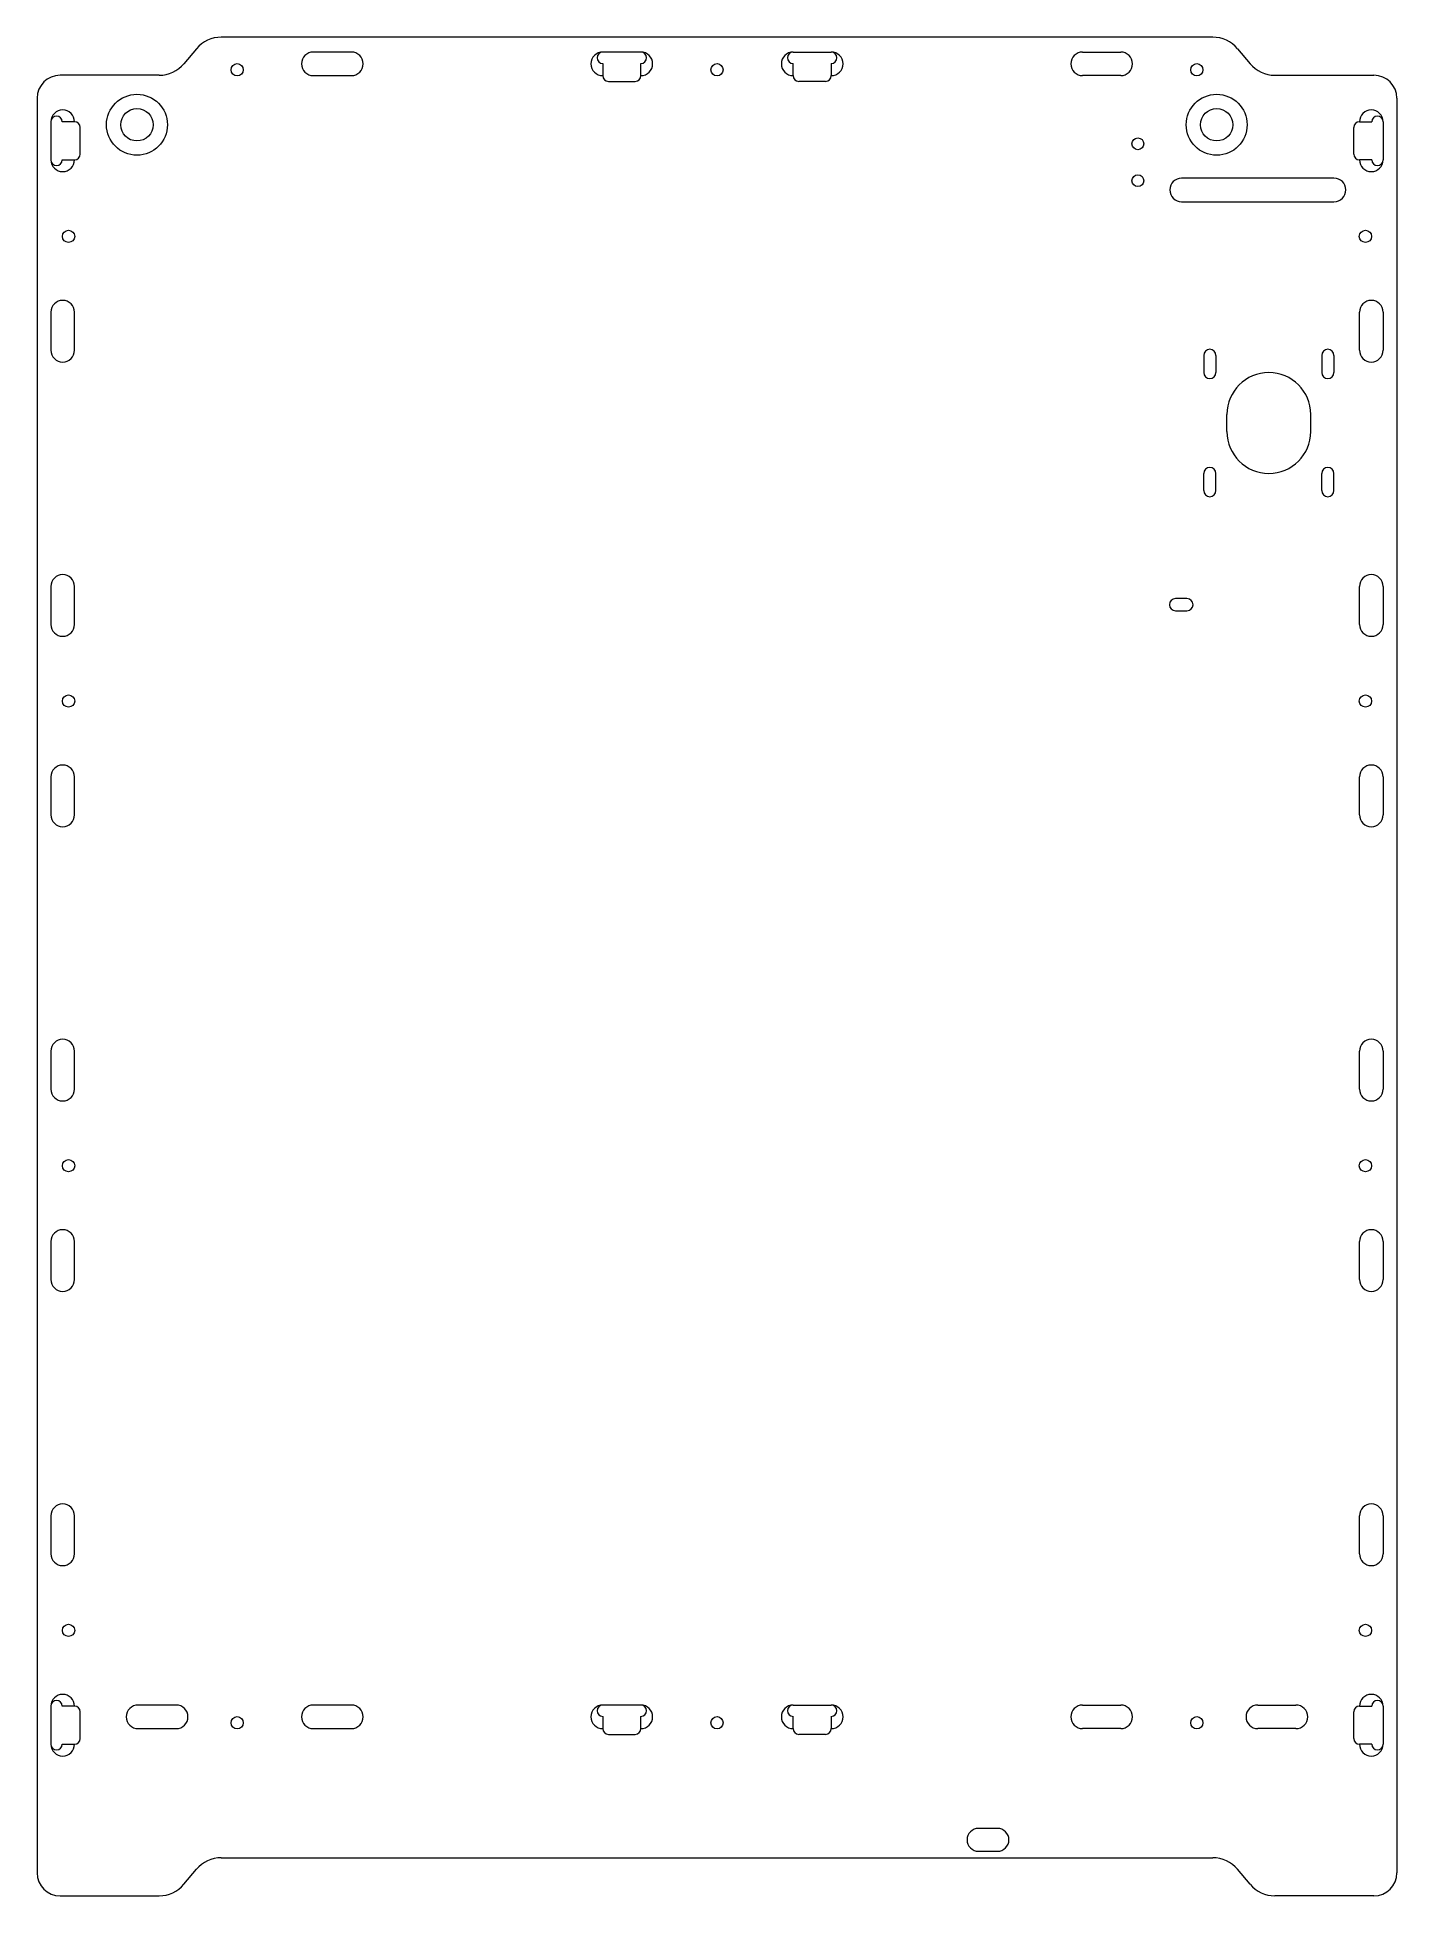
# Model space of a CAD drawing. Header units: millimetres. Extents: x -178 to 178, y -194 to 294.
import ezdxf

# ---------------------------------------------------------------- set-up
doc = ezdxf.new("R2010")
doc.units = ezdxf.units.MM

msp = doc.modelspace()

# ---------------------------------------------------------------- linework, layer by layer
at = {"color": 7, "linetype": 'Continuous', "lineweight": 15}
for p, q in [((130.15, 294), (-130.15, 294)), ((-136.66, 290.96), (-139.95, 287.04)), ((-96, 290.1), (-106, 290.1)), ((-20, 290.1), (-30, 290.1)), ((20, 290.1), (30, 290.1)), ((96, 290.1), (106, 290.1)), ((136.66, 290.96), (139.95, 287.04)), ((-146.46, 284), (-172.5, 284)), ((-106, 283.9), (-96, 283.9)), ((-30, 287.1), (-30, 283.9)), ((-20, 283.9), (-20, 287.1)), ((20, 283.9), (20, 287.1)), ((30, 287.1), (30, 283.9)), ((106, 283.9), (96, 283.9)), ((146.46, 284), (172.5, 284)), ((-28.5, 282.4), (-21.5, 282.4)), ((28.5, 282.4), (21.5, 282.4)), ((-178.5, 278), (-178.5, -188)), ((178.5, 278), (178.5, -188)), ((-174.9, 271.8), (-174.9, 261.8)), ((-168.7, 271.8), (-171.9, 271.8)), ((-167.2, 263.3), (-167.2, 270.3)), ((167.2, 263.3), (167.2, 270.3)), ((168.7, 271.8), (171.9, 271.8)), ((174.9, 271.8), (174.9, 261.8)), ((-171.9, 261.8), (-168.7, 261.8)), ((171.9, 261.8), (168.7, 261.8)), ((162, 257), (122, 257)), ((122, 250.8), (162, 250.8)), ((-174.9, 221.8), (-174.9, 211.8)), ((-168.7, 211.8), (-168.7, 221.8)), ((168.7, 211.8), (168.7, 221.8)), ((174.9, 221.8), (174.9, 211.8)), ((127.8, 210.45), (127.8, 205.95)), ((131, 210.45), (131, 205.95)), ((158.8, 210.45), (158.8, 205.95)), ((162, 210.45), (162, 205.95)), ((133.9, 190.45), (133.9, 194.95)), ((155.9, 190.45), (155.9, 194.95)), ((127.8, 174.95), (127.8, 179.45)), ((131, 174.95), (131, 179.45)), ((158.8, 174.95), (158.8, 179.45)), ((162, 174.95), (162, 179.45)), ((-174.9, 149.8), (-174.9, 139.8)), ((-168.7, 139.8), (-168.7, 149.8)), ((123.4, 146.6), (120.4, 146.6)), ((168.7, 139.8), (168.7, 149.8)), ((174.9, 149.8), (174.9, 139.8)), ((120.4, 143.4), (123.4, 143.4)), ((-174.9, 99.8), (-174.9, 89.8)), ((-168.7, 89.8), (-168.7, 99.8)), ((168.7, 89.8), (168.7, 99.8)), ((174.9, 99.8), (174.9, 89.8)), ((-174.9, 27.8), (-174.9, 17.8)), ((-168.7, 17.8), (-168.7, 27.8)), ((168.7, 17.8), (168.7, 27.8)), ((174.9, 27.8), (174.9, 17.8)), ((-174.9, -22.2), (-174.9, -32.2)), ((-168.7, -32.2), (-168.7, -22.2)), ((168.7, -32.2), (168.7, -22.2)), ((174.9, -22.2), (174.9, -32.2)), ((-174.9, -94.2), (-174.9, -104.2)), ((-168.7, -104.2), (-168.7, -94.2)), ((168.7, -104.2), (168.7, -94.2)), ((174.9, -94.2), (174.9, -104.2)), ((-174.9, -144.2), (-174.9, -154.2)), ((-168.7, -144.2), (-171.9, -144.2)), ((-167.2, -152.7), (-167.2, -145.7)), ((-142, -143.9), (-152, -143.9)), ((-96, -143.9), (-106, -143.9)), ((-20, -143.9), (-30, -143.9)), ((20, -143.9), (30, -143.9)), ((96, -143.9), (106, -143.9)), ((142, -143.9), (152, -143.9)), ((167.2, -152.7), (167.2, -145.7)), ((168.7, -144.2), (171.9, -144.2)), ((174.9, -144.2), (174.9, -154.2)), ((-152, -150.1), (-142, -150.1)), ((-106, -150.1), (-96, -150.1)), ((-30, -146.9), (-30, -150.1)), ((-20, -150.1), (-20, -146.9)), ((20, -150.1), (20, -146.9)), ((30, -146.9), (30, -150.1)), ((106, -150.1), (96, -150.1)), ((152, -150.1), (142, -150.1)), ((-171.9, -154.2), (-168.7, -154.2)), ((-28.5, -151.6), (-21.5, -151.6)), ((28.5, -151.6), (21.5, -151.6)), ((171.9, -154.2), (168.7, -154.2)), ((73.65, -176.3), (68.65, -176.3)), ((-130.15, -184), (130.15, -184)), ((68.65, -182.3), (73.65, -182.3)), ((-139.95, -190.96), (-136.66, -187.04)), ((139.95, -190.96), (136.66, -187.04)), ((-172.5, -194), (-146.46, -194)), ((172.5, -194), (146.46, -194))]:
    msp.add_line(p, q, dxfattribs=at)
for centre, radius in [((-126, 285.45), 1.6), ((0, 285.45), 1.6), ((126, 285.45), 1.6), ((-152.3, 271), 8), ((131.2, 271), 8), ((-152.3, 271), 4.25), ((131.2, 271), 4.25), ((110.5, 266), 1.55), ((110.5, 256.3), 1.55), ((-170.25, 241.7), 1.6), ((170.25, 241.7), 1.6), ((-170.25, 119.7), 1.6), ((170.25, 119.7), 1.6), ((-170.25, -2.3), 1.6), ((170.25, -2.3), 1.6), ((-170.25, -124.3), 1.6), ((170.25, -124.3), 1.6), ((-126, -148.55), 1.6), ((0, -148.55), 1.6), ((126, -148.55), 1.6)]:
    msp.add_circle(centre, radius, dxfattribs=at)
for centre, radius, start, end in [((-130.15, 285.5), 8.5, 90, 140), ((130.15, 285.5), 8.5, 40, 90), ((-106, 287), 3.1, 90, 270), ((-96, 287), 3.1, 270, 90), ((-30, 287), 3.1, 90, 270), ((-30, 288.6), 1.5, 90, 270), ((-20, 287), 3.1, 270, 90), ((-20, 288.6), 1.5, 270, 90), ((20, 287), 3.1, 90, 270), ((20, 288.6), 1.5, 90, 270), ((30, 287), 3.1, 270, 90), ((30, 288.6), 1.5, 270, 90), ((96, 287), 3.1, 90, 270), ((106, 287), 3.1, 270, 90), ((-172.5, 278), 6, 90, 180), ((-146.46, 292.5), 8.5, 270, 320), ((-28.5, 283.9), 1.5, 180, 270), ((-21.5, 283.9), 1.5, 270, 360), ((21.5, 283.9), 1.5, 180, 270), ((28.5, 283.9), 1.5, 270, 360), ((146.46, 292.5), 8.5, 220, 270), ((172.5, 278), 6, 0, 90), ((-171.8, 271.8), 3.1, 0, 180), ((-173.4, 271.8), 1.5, 0, 180), ((171.8, 271.8), 3.1, 0, 180), ((173.4, 271.8), 1.5, 0, 180), ((-168.7, 270.3), 1.5, 0, 90), ((168.7, 270.3), 1.5, 90, 180), ((-171.8, 261.8), 3.1, 180, 0), ((-173.4, 261.8), 1.5, 180, 360), ((-168.7, 263.3), 1.5, 270, 360), ((168.7, 263.3), 1.5, 180, 270), ((171.8, 261.8), 3.1, 180, 0), ((173.4, 261.8), 1.5, 180, 360), ((122, 253.9), 3.1, 90, 270), ((162, 253.9), 3.1, 270, 90), ((-171.8, 221.8), 3.1, 0, 180), ((171.8, 221.8), 3.1, 0, 180), ((-171.8, 211.8), 3.1, 180, 0), ((129.4, 210.45), 1.6, 360, 180), ((160.4, 210.45), 1.6, 360, 180), ((171.8, 211.8), 3.1, 180, 0), ((129.4, 205.95), 1.6, 180, 0), ((144.9, 194.95), 11, 0, 180), ((160.4, 205.95), 1.6, 180, 0), ((144.9, 190.45), 11, 180, 0), ((129.4, 179.45), 1.6, 0, 180), ((160.4, 179.45), 1.6, 0, 180), ((129.4, 174.95), 1.6, 180, 0), ((160.4, 174.95), 1.6, 180, 0), ((-171.8, 149.8), 3.1, 0, 180), ((171.8, 149.8), 3.1, 0, 180), ((120.4, 145), 1.6, 90, 270), ((123.4, 145), 1.6, 270, 90), ((-171.8, 139.8), 3.1, 180, 0), ((171.8, 139.8), 3.1, 180, 0), ((-171.8, 99.8), 3.1, 0, 180), ((171.8, 99.8), 3.1, 0, 180), ((-171.8, 89.8), 3.1, 180, 0), ((171.8, 89.8), 3.1, 180, 0), ((-171.8, 27.8), 3.1, 0, 180), ((171.8, 27.8), 3.1, 0, 180), ((-171.8, 17.8), 3.1, 180, 0), ((171.8, 17.8), 3.1, 180, 0), ((-171.8, -22.2), 3.1, 0, 180), ((171.8, -22.2), 3.1, 0, 180), ((-171.8, -32.2), 3.1, 180, 0), ((171.8, -32.2), 3.1, 180, 0), ((-171.8, -94.2), 3.1, 0, 180), ((171.8, -94.2), 3.1, 0, 180), ((-171.8, -104.2), 3.1, 180, 0), ((171.8, -104.2), 3.1, 180, 0), ((-171.8, -144.2), 3.1, 0, 180), ((171.8, -144.2), 3.1, 0, 180), ((-173.4, -144.2), 1.5, 0, 180), ((-168.7, -145.7), 1.5, 0, 90), ((-152, -147), 3.1, 90, 270), ((-142, -147), 3.1, 270, 90), ((-106, -147), 3.1, 90, 270), ((-96, -147), 3.1, 270, 90), ((-30, -147), 3.1, 90, 270), ((-30, -145.4), 1.5, 90, 270), ((-20, -147), 3.1, 270, 90), ((-20, -145.4), 1.5, 270, 90), ((20, -147), 3.1, 90, 270), ((20, -145.4), 1.5, 90, 270), ((30, -147), 3.1, 270, 90), ((30, -145.4), 1.5, 270, 90), ((96, -147), 3.1, 90, 270), ((106, -147), 3.1, 270, 90), ((142, -147), 3.1, 90, 270), ((152, -147), 3.1, 270, 90), ((168.7, -145.7), 1.5, 90, 180), ((173.4, -144.2), 1.5, 0, 180), ((-28.5, -150.1), 1.5, 180, 270), ((-21.5, -150.1), 1.5, 270, 0), ((21.5, -150.1), 1.5, 180, 270), ((28.5, -150.1), 1.5, 270, 0), ((-171.8, -154.2), 3.1, 180, 360), ((-173.4, -154.2), 1.5, 180, 0), ((-168.7, -152.7), 1.5, 270, 0), ((168.7, -152.7), 1.5, 180, 270), ((171.8, -154.2), 3.1, 180, 360), ((173.4, -154.2), 1.5, 180, 0), ((68.65, -179.3), 3, 90, 270), ((73.65, -179.3), 3, 270, 90), ((-130.15, -192.5), 8.5, 90, 140), ((130.15, -192.5), 8.5, 40, 90), ((-172.5, -188), 6, 180, 270), ((172.5, -188), 6, 270, 0), ((-146.46, -185.5), 8.5, 270, 320), ((146.46, -185.5), 8.5, 220, 270)]:
    msp.add_arc(centre, radius, start, end, dxfattribs=at)

doc.saveas('drawing.dxf')
